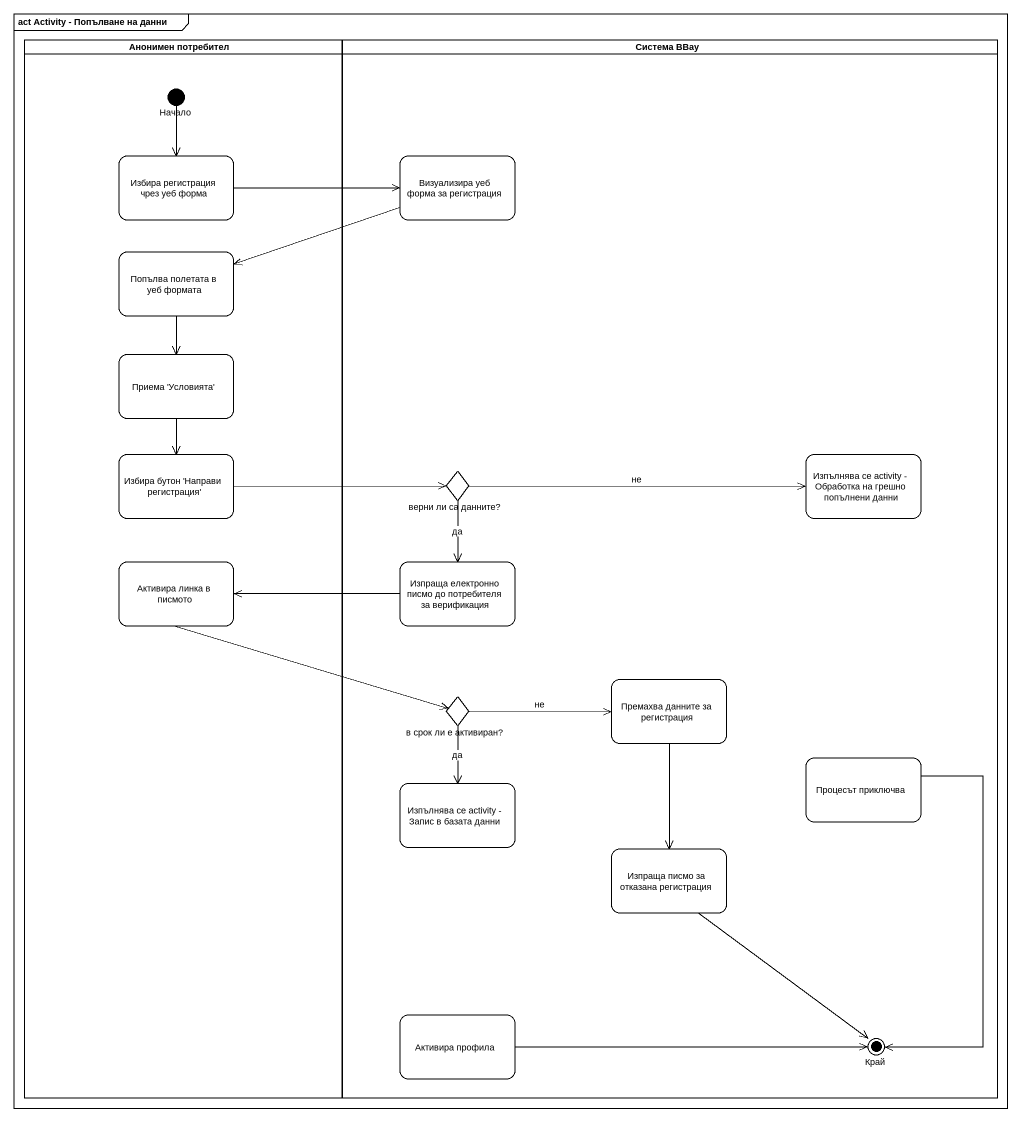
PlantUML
@startuml
mainframe act Activity - Попълване на данни
hide empty description
state "Анонимен потребител" as Анонимен_потребител <<partition>> {
  state Начало <<start>>
  state "Избира регистрация чрез уеб форма" as Избира_регистрация_чрез_уеб
  state "Попълва полетата в уеб формата" as Попълва_полетата_в_уеб
  state "Приема 'Условията'" as Приема_Условията
  state "Избира бутон 'Направи регистрация'" as Избира_бутон_Направи
  state "Активира линка в писмото" as Активира_линка_в_писмото
}
state "Система BBay" as Система_BBay <<partition>> {
  state "Визуализира уеб форма за регистрация" as Визуализира_уеб_форма_за
  state "верни ли са данните?" as верни_ли_са_данните <<choice>>
  state "Изпълнява се activity - Обработка на грешно попълнени данни" as Изпълнява_се_activity
  state "Изпраща електронно писмо до потребителя за верификация" as Изпраща_електронно_писмо_до
  state "Премахва данните за регистрация" as Премахва_данните_за
  state "в срок ли е активиран?" as в_срок_ли_е_активиран <<choice>>
  state "Процесът приключва" as Процесът_приключва
  state "Изпълнява се activity - Запис в базата данни" as Изпълнява_се_activity_Запис
  state "Изпраща писмо за отказана регистрация" as Изпраща_писмо_за_отказана
  state "Активира профила" as Активира_профила
  state Край <<end>>
}
Начало --> Избира_регистрация_чрез_уеб
Избира_регистрация_чрез_уеб -right-> Визуализира_уеб_форма_за
Визуализира_уеб_форма_за -left-> Попълва_полетата_в_уеб
Попълва_полетата_в_уеб --> Приема_Условията
Приема_Условията --> Избира_бутон_Направи
Избира_бутон_Направи -right-> верни_ли_са_данните
верни_ли_са_данните -right-> Изпълнява_се_activity : не
верни_ли_са_данните --> Изпраща_електронно_писмо_до : да
Активира_линка_в_писмото -right-> в_срок_ли_е_активиран
Изпраща_електронно_писмо_до -left-> Активира_линка_в_писмото
Премахва_данните_за --> Изпраща_писмо_за_отказана
в_срок_ли_е_активиран -right-> Премахва_данните_за : не
в_срок_ли_е_активиран --> Изпълнява_се_activity_Запис : да
Процесът_приключва --> Край
Изпраща_писмо_за_отказана --> Край
Активира_профила -right-> Край
@enduml
